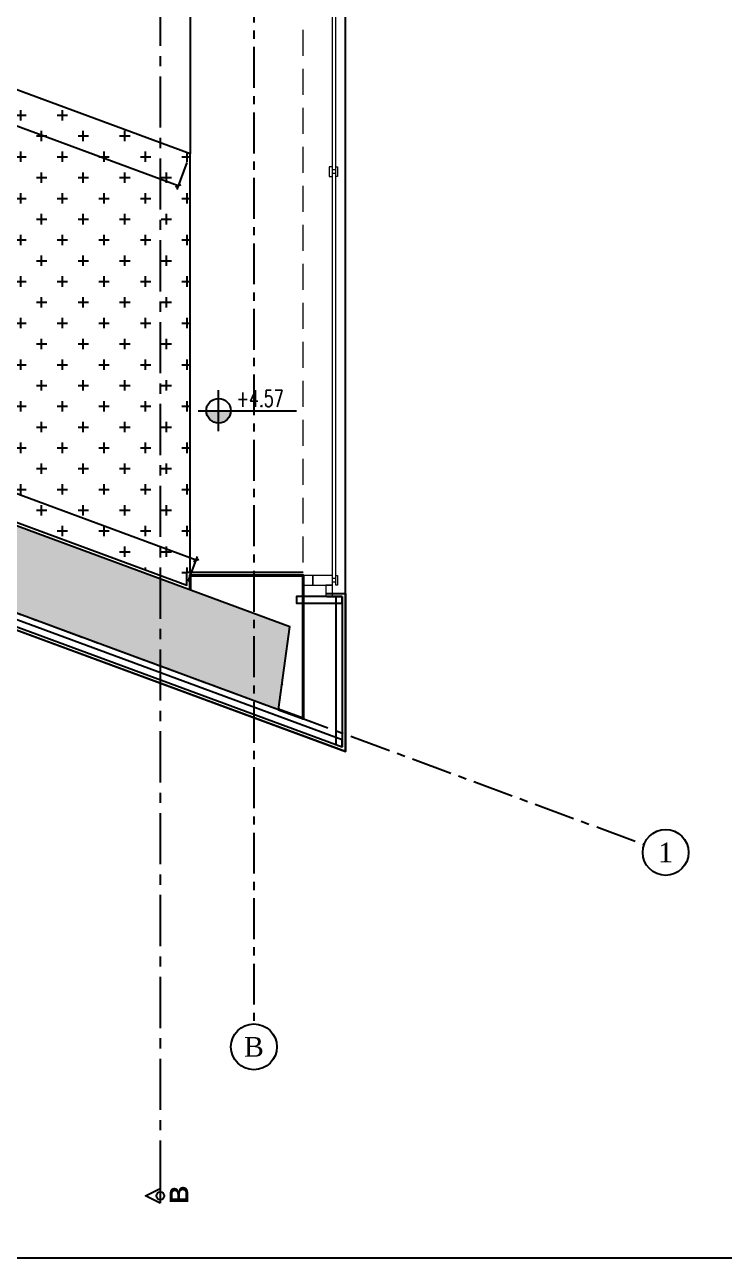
# Model space of a CAD drawing. Header units: millimetres. Extents: x 933584 to 974011, y 4545988 to 4553664.
# Drawn here: x 949198 to 949625, y 4551375 to 4552129 of the extents above; entities that cross this region are included whole.
import ezdxf
from ezdxf.enums import TextEntityAlignment as Align

# ---------------------------------------------------------------- set-up
doc = ezdxf.new("R2010")
doc.units = ezdxf.units.MM
doc.header["$PDMODE"] = 35
for name, pattern in [('568_AVN_KES_01$0$HIDDEN', [0.375, 0.25, -0.125]), ('CENTER', [2, 1.25, -0.25, 0.25, -0.25]), ('HIDDEN2', [4.7625, 3.175, -1.5875])]:
    doc.linetypes.add(name, pattern=pattern)
doc.layers.get('0').update_dxf_attribs({"color": 255})
doc.layers.get('Defpoints').update_dxf_attribs({"color": 8})
for name, color, linetype in [('0-CSX-CXS_20', 14, 'CENTER'), ('0-DMS-50', 143, 'Continuous'), ('0-HSL-HTC_200', 1, 'Continuous'), ('0-HSL-SLD', 252, 'Continuous'), ('0-LNS-SLN', 6, 'Continuous'), ('0-LNS-SPL', 13, '568_AVN_KES_01$0$HIDDEN'), ('0-TXT-PLV_50', 3, 'Continuous'), ('0-TXT-XBX_20', 3, 'Continuous'), ('2-SPS-RCN', 2, 'Continuous')]:
    doc.layers.add(name, color=color, linetype=linetype)
for name, color, linetype, lineweight in [('2-SPS-IBW', 5, 'Continuous', 40), ('3-OPN-WDR', 4, 'Continuous', 18), ('cam kolon', 80, 'Continuous', 25), ('DOĞRAMA', 8, 'Continuous', 15), ('mimariKIRIS', 251, 'HIDDEN2', 0), ('SFP DUVAR', 8, 'Continuous', 30)]:
    doc.layers.add(name, color=color, linetype=linetype, lineweight=lineweight)
doc.styles.add('Century Gothic_B_3', font='GOTHICB.TTF', dxfattribs={"height": 4})
doc.styles.add('dim_romans_50', font='swissl.ttf', dxfattribs={"width": 0.6, "height": 5})
doc.styles.get("Standard").update_dxf_attribs({"font": 'times.ttf'})
doc.styles.add('T_General', font='simplxtw.shx', dxfattribs={"width": 0.7, "height": 200})
doc.dimstyles.new('ONK_dim 1_50', dxfattribs={"dimscale": 5, "dimtxt": 4, "dimasz": 0.5, "dimexe": 0.5, "dimexo": 0.5, "dimgap": 0.2, "dimtad": 1, "dimdec": 1, "dimrnd": 0.5, "dimzin": 9, "dimtxsty": 'dim_romans_50', "dimblk": 'OBLIQUE', "dimcen": 1, "dimclre": 256, "dimclrt": 256, "dimazin": 2, "dimtfac": 1, "dimtdec": 1, "dimtix": 1, "dimtmove": 2, "dimatfit": 3, "dimldrblk": 'OBLIQUE', "dimfxl": 3, "dimfxlon": 1, "dimarcsym": 0})

# ---------------------------------------------------------------- blocks, each defined once
blk = doc.blocks.new('A$C252E1D81')
at = {"layer": 'DOĞRAMA', "color": 253, "true_color": 0xadadad}
for points in [[(6, 20), (0, 20), (0, 21), (6, 21)], [(0, 0), (6, 0), (6, 6), (0, 6)]]:
    blk.add_lwpolyline(points, close=True, dxfattribs=at)
blk.add_lwpolyline([(6, 6), (6, 18), (4, 18), (4, 20), (2, 20), (2, 18), (0, 18), (0, 6), (6, 6)], dxfattribs=at)
blk = doc.blocks.new('XVBZDVBZDVB')
at = {"layer": '3-OPN-WDR'}
for p, q in [((934681.85, 4553286.61), (934681.84, 4553740.25)), ((934683.85, 4553289.61), (934683.85, 4553740.25))]:
    blk.add_line(p, q, dxfattribs=at)
blk.add_lwpolyline([(934679.85, 4553536.25), (934681.85, 4553536.25), (934681.85, 4553538.25), (934683.85, 4553538.25), (934683.85, 4553540.25), (934681.85, 4553540.25), (934681.85, 4553542.25), (934679.85, 4553542.25), (934679.85, 4553536.25)], dxfattribs=at)
for points in [[(934683.85, 4553536.25), (934683.85, 4553542.25), (934684.85, 4553542.25), (934684.85, 4553536.25)], [(934681.85, 4553286.61), (934677.85, 4553286.61), (934677.85, 4553279.61), (934681.85, 4553279.61)]]:
    blk.add_lwpolyline(points, close=True, dxfattribs=at)
at = {"layer": '3-OPN-WDR', "rotation": 270.0000000133402}
blk.add_blockref('A$C252E1D81', (934663.85, 4553292.61), dxfattribs=at)
blk = doc.blocks.new('XVCXZVBXCVB')
at = {"layer": '0-LNS-SLN', "linetype": 'ByBlock'}
for p, q in [((938485.49, 4549170.68), (938734.16, 4549078.99)), ((938730.16, 4549084.73), (938490.63, 4549173.05)), ((938730.16, 4549170.77), (938710.16, 4549170.77)), ((938724.72, 4549170.77), (938734.16, 4549170.77)), ((938734.16, 4549170.77), (938734.16, 4549078.99)), ((938710.16, 4549166.77), (938730.16, 4549166.77)), ((938730.16, 4549166.77), (938730.16, 4549080.46))]:
    blk.add_line(p, q, dxfattribs=at)
for points in [[(938490.63, 4549173.05), (938486.87, 4549174.43), (938485.49, 4549170.68), (938489.24, 4549169.29)], [(938710.16, 4549170.77), (938706.16, 4549170.77), (938706.16, 4549166.77), (938710.16, 4549166.77)], [(938734.16, 4549170.77), (938730.16, 4549170.77), (938730.16, 4549166.77), (938734.16, 4549166.77)], [(938734.16, 4549083.25), (938730.16, 4549084.73), (938730.16, 4549080.46), (938734.16, 4549078.99)]]:
    blk.add_lwpolyline(points, close=True, dxfattribs=at)
at = {"layer": 'cam kolon', "color": 252, "linetype": 'ByBlock'}
blk.add_lwpolyline([(938724.16, 4549172.77), (938736.16, 4549172.77), (938736.16, 4549076.12), (938482.92, 4549169.49), (938486.39, 4549178.89)], dxfattribs=at)
blk = doc.blocks.new('xcvxcbv')
at = {"layer": '2-SPS-IBW'}
blk.add_lwpolyline([(934652.94, 4550373.38), (934667.85, 4550367.88), (934667.85, 4550455.35), (934598.85, 4550455.35), (934598.85, 4550446.4)], dxfattribs=at)
blk = doc.blocks.new('vbxcb')
at = {"layer": 'mimariKIRIS', "ltscale": 5}
for points in [[(942835.91, 4549901.91), (942876.99, 4549538.97), (943141.16, 4549441.35)], [(943141.16, 4549174.82), (943141.16, 4549901.91)], [(943195.25, 4549101.8), (943210.16, 4549096.29), (943210.16, 4549901.91)]]:
    blk.add_lwpolyline(points, dxfattribs=at)
at = {"layer": 'SFP DUVAR', "color": 252}
blk.add_lwpolyline([(943197.52, 4549116.8), (943197.58, 4549116.78)], dxfattribs=at)
blk = doc.blocks.new('fdvd-flatten-1')
at = {"layer": '2-SPS-RCN'}
blk.add_lwpolyline([(934652.94, 4550373.38), (934659.71, 4550423.91), (934030.31, 4550656.51), (934013, 4550609.59)], close=True, dxfattribs=at)
blk = doc.blocks.new('aksno_20')
at = {"layer": '0-TXT-XBX_20'}
blk.add_circle((0, 0), 7, dxfattribs=at)
blk.add_attdef('AKSNO', text='', height=6).set_placement((0, 0), align=Align.MIDDLE_CENTER)
blk = doc.blocks.new('ZVBXZDVB')
at = {"layer": '0-CSX-CXS_20', "ltscale": 20}
for points in [[(934637.85, 4552835.4), (934637.85, 4551518.59)], [(933721.5, 4552054.44), (934876.25, 4551628.21)]]:
    blk.add_lwpolyline(points, dxfattribs=at)
at = {"layer": '0-TXT-XBX_20'}
ref = blk.add_blockref('aksno_20', (934889.39, 4551623.36), dxfattribs=dict(at, xscale=2, yscale=2, zscale=2))
ref.add_attrib('AKSNO', '1', dxfattribs={"color": 7, "height": 12}).set_placement((934889.39, 4551623.36), align=Align.MIDDLE_CENTER)
ref = blk.add_blockref('aksno_20', (934637.85, 4551504.59), dxfattribs=dict(at, xscale=2, yscale=2, zscale=2))
ref.add_attrib('AKSNO', 'B', dxfattribs={"color": 7, "height": 12}).set_placement((934637.85, 4551504.59), align=Align.MIDDLE_CENTER)
blk = doc.blocks.new('PLV-FNS')
h = blk.add_hatch(color=8)
edge = h.paths.add_edge_path()
edge.add_arc((0, 0), 150, 180, 0)
edge.add_line((150, 0), (-150, 0))
for p, q in [((0, -250), (0, 250)), ((-250, 0), (950, 0))]:
    blk.add_line(p, q)
blk.add_circle((0, 0), 150)
at = {"color": 8, "style": 'T_General', "width": 0.7}
for tag, p in [('INCE', (217, 50)), ('KABA', (217, -250))]:
    blk.add_attdef(tag, p, '', height=200, dxfattribs=at)
blk = doc.blocks.new('_Oblique')
at = {"color": 0, "linetype": 'ByBlock', "lineweight": -2}
blk.add_line((-0.5, -0.5), (0.5, 0.5), dxfattribs=at)
blk = doc.blocks.new('*D1662')
at = {"layer": '0-DMS-50', "lineweight": -2}
for p, q in [((949032.68, 4552142.41), (949026.62, 4552125.99)), ((949296.85, 4552044.79), (949290.78, 4552028.37))]:
    blk.add_line(p, q, dxfattribs=at)
at = {"layer": '0-DMS-50', "color": 0, "lineweight": -2}
blk.add_line((949027.48, 4552128.34), (949291.65, 4552030.72), dxfattribs=at)
at = {"layer": 'Defpoints', "color": 0}
for p in [(949034.68, 4552147.81), (949298.85, 4552050.19), (949291.65, 4552030.72)]:
    blk.add_point(p, dxfattribs=at)
at = {"layer": '0-DMS-50', "color": 0, "linetype": 'ByBlock', "lineweight": -2, "xscale": 2.5, "yscale": 2.5, "zscale": 2.5}
for p, rotation in [((949027.48, 4552128.34), 159.7181943794702), ((949291.65, 4552030.72), 339.7181943794702)]:
    blk.add_blockref('_Oblique', p, dxfattribs=dict(at, rotation=rotation))
at = {"layer": '0-DMS-50', "insert": (949160.95, 4552083.26), "char_height": 5, "attachment_point": 5, "rotation": 339.71819, "style": 'dim_romans_50'}
blk.add_mtext('281,5', dxfattribs=at)
blk = doc.blocks.new('*D1666')
at = {"layer": '0-DMS-50', "lineweight": -2}
for p, q in [((948984.19, 4551904.74), (948989.86, 4551920.07)), ((949297.71, 4551788.88), (949303.38, 4551804.21))]:
    blk.add_line(p, q, dxfattribs=at)
at = {"layer": '0-DMS-50', "color": 0, "lineweight": -2}
blk.add_line((949302.51, 4551801.86), (948988.99, 4551917.72), dxfattribs=at)
at = {"layer": 'Defpoints', "color": 0}
for p in [(948988.99, 4551917.72), (948983.33, 4551902.39), (949296.85, 4551786.53)]:
    blk.add_point(p, dxfattribs=at)
at = {"layer": '0-DMS-50', "color": 0, "linetype": 'ByBlock', "lineweight": -2, "xscale": 2.5, "yscale": 2.5, "zscale": 2.5}
for p, rotation in [((948988.99, 4551917.72), 159.7181943793905), ((949302.51, 4551801.86), 339.7181943793906)]:
    blk.add_blockref('_Oblique', p, dxfattribs=dict(at, rotation=rotation))
at = {"layer": '0-DMS-50', "insert": (949146.96, 4551863.07), "char_height": 5, "attachment_point": 5, "rotation": 339.71819, "style": 'dim_romans_50'}
blk.add_mtext('334', dxfattribs=at)
blk = doc.blocks.new('CXVBXCBXCB')
at = {"linetype": 'CENTER', "ltscale": 25}
blk.add_lwpolyline([(936604.05, 4552635.39), (936604.05, 4551251.6)], dxfattribs=at)
blk.add_lwpolyline([(936604.05, 4551247.18), (936594.96, 4551251.6), (936604.05, 4551256.02), (936604.05, 4551247.18)])
blk.add_circle((936604.05, 4551251.6), 2.41)
at = {"linetype": 'CENTER', "ltscale": 10, "insert": (936609.76, 4553142.81), "char_height": 11.3933, "width": 1895.9693, "attachment_point": 3, "rotation": 90, "line_spacing_factor": 0.984502, "style": 'Century Gothic_B_3'}
blk.add_mtext('\\pxql;{\\fFranklin Gothic Book|b1|i0|c162|p34;B}', dxfattribs=at)

msp = doc.modelspace()

# ---------------------------------------------------------------- hatches: boundary and pattern name
at = {"layer": '0-HSL-HTC_200'}
h = msp.add_hatch(dxfattribs=at)
h.set_pattern_fill('ANSI33', color=256)
h.set_pattern_definition([(45, (944901.9395, 4554793.885), (-4.490128, 4.490128), []), (45, (944906.4297, 4554793.885), (-4.490128, 4.490128), [3.175, -1.5875])])
h.paths.add_polyline_path([(949352.94, 4551710.64), (949359.71, 4551761.17), (948730.31, 4551993.76), (948713, 4551946.85)])
at = {"layer": '0-HSL-SLD'}
h = msp.add_hatch(dxfattribs=at)
h.set_pattern_fill('CROSS', color=256, scale=2)
h.set_pattern_definition([(0, (7500, 0), (12.7, 12.7), [6.35, -19.05]), (90, (7503.175, -3.175), (-12.7, 12.7), [6.35, -19.05])])
h.paths.add_polyline_path([(948993.82, 4552508.75), (948703.85, 4552508.75), (948703.85, 4552503.75), (948623.85, 4552503.75), (948623.85, 4552329.75), (948683.85, 4552329.75), (948683.85, 4552212.75), (948623.85, 4552212.75), (948623.85, 4552157.8), (948745.85, 4551990.15), (948752.58, 4551987.67), (948783.08, 4552070.21), (948784.02, 4552069.87), (948785.06, 4552072.68), (949014.87, 4551987.75), (948983.33, 4551902.39), (949296.85, 4551786.53), (949296.85, 4551794.61), (949298.85, 4551794.61), (949298.85, 4552050.19), (949034.68, 4552147.81)])

# ---------------------------------------------------------------- linework, layer by layer
at = {"color": 0}
msp.add_lwpolyline([(948421.5, 4552835.4), (950481.5, 4552835.4), (950481.5, 4551375.4), (948421.5, 4551375.4)], close=True, dxfattribs=at)
at = {"layer": '0-HSL-HTC_200', "color": 8}
msp.add_lwpolyline([(949873.84, 4552835.4), (949873.84, 4551375.4), (948514.32, 4551375.4), (949146.51, 4551776.16), (949393.85, 4551684.96), (949393.85, 4552835.4), (949873.84, 4552835.4)], close=True, dxfattribs=at)
at = {"layer": '0-HSL-SLD'}
msp.add_lwpolyline([(948993.82, 4552508.75), (948703.85, 4552508.75), (948703.85, 4552503.75), (948623.85, 4552503.75), (948623.85, 4552329.75), (948683.85, 4552329.75), (948683.85, 4552212.75), (948623.85, 4552212.75), (948623.85, 4552157.8), (948745.85, 4551990.15), (948752.58, 4551987.67), (948783.08, 4552070.21), (948784.02, 4552069.87), (948785.06, 4552072.68), (949014.87, 4551987.75), (948983.33, 4551902.39), (949296.85, 4551786.53), (949296.85, 4551794.61), (949298.85, 4551794.61), (949298.85, 4552050.19), (949034.68, 4552147.81), (948993.82, 4552508.75)], close=True, dxfattribs=at)
at = {"layer": '0-LNS-SLN'}
for points in [[(949298.85, 4552480.75), (949298.85, 4552050.19), (949034.68, 4552147.81), (948993.82, 4552508.75)], [(949298.85, 4551794.61), (949298.85, 4552050.19)]]:
    msp.add_lwpolyline(points, dxfattribs=at)
at = {"layer": '0-LNS-SPL', "linetype": 'ByBlock', "ltscale": 0.5}
msp.add_lwpolyline([(948563.85, 4552329.75), (948683.85, 4552329.75), (948683.85, 4552212.75), (948584.35, 4552212.75), (948584.35, 4552142.4), (948708.34, 4551972.01), (948718.74, 4551968.18), (948729.14, 4551996.33), (949296.85, 4551786.53), (949296.85, 4551794.61), (949367.85, 4551794.61)], dxfattribs=at)

# ---------------------------------------------------------------- block references
for name, p in [('XVBZDVBZDVB', (14704, -1500)), ('CXVBXCBXCB', (12676.62, 161.96)), ('xcvxcbv', (14700, 1337.26)), ('fdvd-flatten-1', (14700, 1337.26)), ('vbxcb', (6157.69, 2608.84)), ('XVCXZVBXCVB', (10657.69, 2608.84))]:
    msp.add_blockref(name, p)
at = {"layer": '0-LNS-SLN'}
msp.add_blockref('ZVBXZDVB', (14700, 0), dxfattribs=at)
at = {"layer": '0-TXT-PLV_50', "xscale": 0.05000000000291038, "yscale": 0.05000000000291038, "zscale": 0.05000000000291038}
msp.add_blockref('PLV-FNS', (949316.29, 4551893.16), dxfattribs=at).add_auto_attribs({'INCE': '+4.57'})

# ---------------------------------------------------------------- dimensions: what is measured, and where the dimension line sits
at = {"layer": '0-DMS-50'}
for p1, p2, distance, picture, middle in [((949034.68, 4552147.81), (949298.85, 4552050.19), -20.76, '*D1662', (949160.95, 4552083.26)), ((949296.85, 4551786.53), (948983.33, 4551902.39), -16.34, '*D1666', (949146.96, 4551863.07))]:
    dim = msp.add_aligned_dim(p1=p1, p2=p2, distance=distance, dimstyle='ONK_dim 1_50', dxfattribs=at)
    dim.commit()
    dim.dimension.update_dxf_attribs({"geometry": picture, "text_midpoint": middle})

doc.saveas('drawing.dxf')
